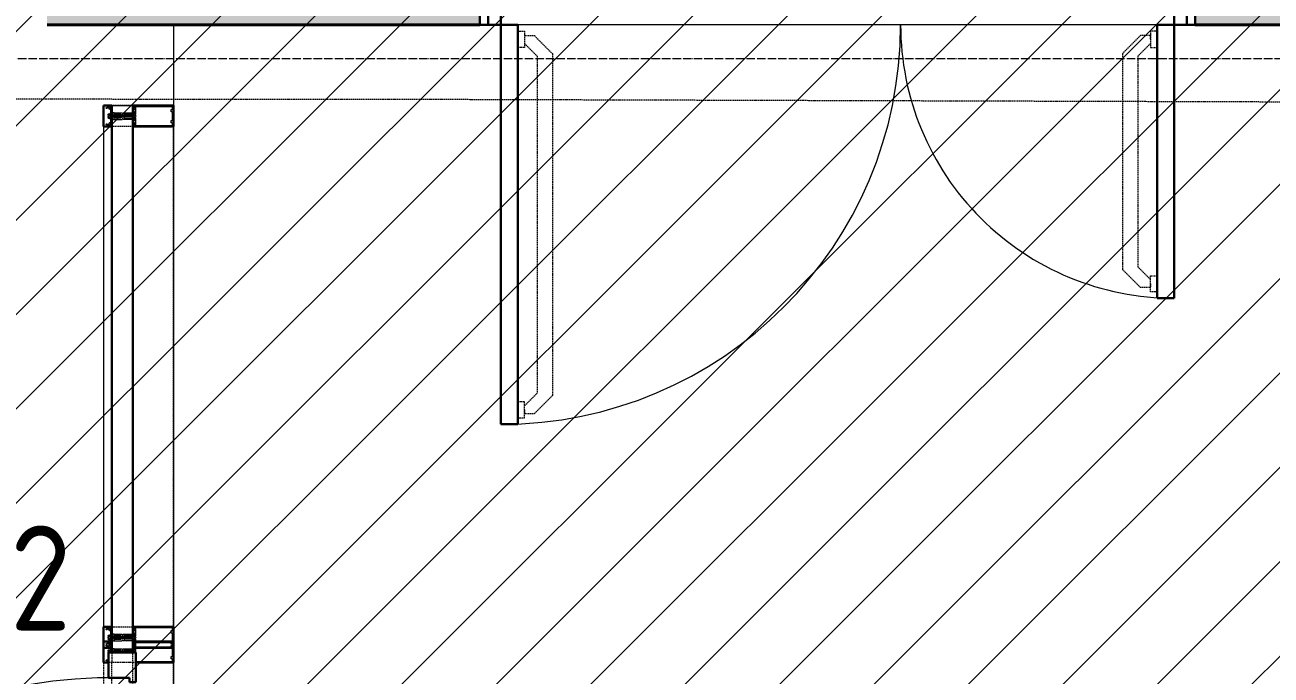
# Model space of a CAD drawing. Header units: millimetres. Extents: x -11886 to 379896, y -8130 to 47743.
# Drawn here: x 21711 to 24673, y 640 to 2186 of the extents above; entities that cross this region are included whole.
import ezdxf

# ---------------------------------------------------------------- set-up
doc = ezdxf.new("R2010")
doc.units = ezdxf.units.MM
for name, pattern in [('ADSK_Линия сетки', [25, 20, -2.5, 0, -2.5]), ('ADSK_Сверху', [4.5, 3, -1.5]), ('ADSK_Снесено', [4.5, 3, -1.5])]:
    doc.linetypes.add(name, pattern=pattern)
for name, color, linetype, lineweight, true_color in [('Витраж', 5, 'Continuous', 18, 0x0000ff), ('Двери', 5, 'Continuous', 18, 0x0000ff), ('Панели витража', 5, 'Continuous', 18, 0x0000ff), ('Стены наружные', 1, 'ADSK_Снесено', 18, 0xff0000)]:
    doc.layers.add(name, color=color, linetype=linetype, lineweight=lineweight, true_color=true_color)
for name, color, linetype, lineweight in [('Марки', 7, 'Continuous', 20), ('Оси', 7, 'Continuous', 9), ('Перекрытие', 7, 'Continuous', 18), ('Узлы', 7, 'Continuous', 18)]:
    doc.layers.add(name, color=color, linetype=linetype, lineweight=lineweight)
doc.styles.add('GOST Common_2', font='GOST_Common.ttf', dxfattribs={"width": 0.9, "height": 250})

# ---------------------------------------------------------------- blocks, each defined once
blk = doc.blocks.new('Системная панель - ADSK_Глухая_50 мм штриховка-1778540-01 План 1-го этажа маркировочный')
at = {"layer": 'Панели витража', "color": 161, "linetype": 'ADSK_Сверху', "true_color": 0xaaaaff}
for p, q in [((-595, 25), (-618.8125, 25)), ((-618.8125, -25), (-618.8125, 25)), ((618.8125, 25), (595, 25)), ((618.8125, 25), (618.8125, -25)), ((-618.8125, -25), (-595, -25)), ((595, -25), (618.8125, -25))]:
    blk.add_line(p, q, dxfattribs=at)
blk = doc.blocks.new('Прямоугольный импост - 50х167мм-1778379-01 План 1-го этажа маркировочный')
at = {"layer": 'Витраж', "color": 161, "linetype": 'ADSK_Сверху', "true_color": 0xaaaaff}
for p, q in [((21917.4, 1994.5), (21897.4, 1994.5)), ((21897.4, 1994.5), (21897.4, 1944.5)), ((21967.4, 1994.5), (21917.4, 1994.5)), ((21917.4, 1968.3), (21917.4, 1994.5)), ((22064.4, 1994.5), (21967.4, 1994.5)), ((21967.4, 1968.3), (21967.4, 1994.5)), ((22064.4, 1944.5), (22064.4, 1994.5)), ((21897.4, 754.5), (21897.4, 704.5)), ((22064.4, 704.5), (22064.4, 754.5)), ((21917.4, 728.3), (21917.4, 730.7)), ((21967.4, 728.3), (21967.4, 730.7)), ((21897.4, 704.5), (21917.4, 704.5)), ((21967.4, 704.5), (22064.4, 704.5))]:
    blk.add_line(p, q, dxfattribs=at)
blk = doc.blocks.new('Прямоугольный импост - 50х167мм-1778338-01 План 1-го этажа маркировочный')
at = {"layer": 'Витраж', "color": 161, "linetype": 'ADSK_Сверху', "true_color": 0xaaaaff}
for p, q in [((-50, 122), (0, 122)), ((0, 122), (0, 25)), ((0, 25), (-23.8125, 25)), ((-23.8125, 25), (-23.8125, -25)), ((-23.8125, -25), (0, -25)), ((0, -25), (0, -45)), ((0, -45), (-50, -45))]:
    blk.add_line(p, q, dxfattribs=at)
blk = doc.blocks.new('Прямоугольный импост - 50х167мм-1777086-01 План 1-го этажа маркировочный')
at = {"layer": 'Витраж', "color": 161, "linetype": 'ADSK_Сверху', "true_color": 0xaaaaff}
for p, q in [((21917.4, 1944.5), (21897.4, 1944.5)), ((21897.4, 1944.5), (21897.4, 754.5)), ((21967.4, 1944.5), (21917.4, 1944.5)), ((21917.4, 754.5), (21917.4, 1944.5)), ((22064.4, 1944.5), (21967.4, 1944.5)), ((21967.4, 754.5), (21967.4, 1944.5)), ((22064.4, 754.5), (22064.4, 1944.5)), ((21897.4, 754.5), (21917.4, 754.5)), ((21917.4, 754.5), (21967.4, 754.5)), ((21967.4, 754.5), (22064.4, 754.5))]:
    blk.add_line(p, q, dxfattribs=at)
blk = doc.blocks.new('Прямоугольный импост - 50х167мм-V10-01 План 1-го этажа маркировочный')
at = {"layer": 'Витраж', "color": 161, "linetype": 'ADSK_Сверху', "true_color": 0xaaaaff}
for p, q in [((-25, 25), (-25, 122)), ((-25, 122), (25, 122)), ((-25, -45), (-25, -25)), ((25, -45), (-25, -45))]:
    blk.add_line(p, q, dxfattribs=at)
blk = doc.blocks.new('Системная панель - ADSK_Cтеклопакет_50мм-1778394-01 План 1-го этажа маркировочный')
at = {"layer": 'Панели витража', "color": 161, "linetype": 'ADSK_Сверху', "true_color": 0xaaaaff}
for p, q in [((16.3125, 25), (-16.3125, 25)), ((-16.3125, -25), (-16.3125, 25)), ((16.3125, 25), (16.3125, -25)), ((-16.3125, -25), (16.3125, -25))]:
    blk.add_line(p, q, dxfattribs=at)
blk = doc.blocks.new('Прямоугольный импост - 50х167мм-V13-01 План 1-го этажа маркировочный')
at = {"layer": 'Витраж', "color": 161, "linetype": 'ADSK_Сверху', "true_color": 0xaaaaff}
for p, q in [((-25, 122), (25, 122)), ((25, 122), (25, 25)), ((25, -25), (25, -45)), ((25, -45), (-25, -45))]:
    blk.add_line(p, q, dxfattribs=at)
blk = doc.blocks.new('Системная панель - ADSK_Cтеклопакет_50мм-1788444-01 План 1-го этажа маркировочный')
at = {"layer": 'Панели витража', "color": 161, "linetype": 'ADSK_Сверху', "true_color": 0xaaaaff}
for p, q in [((596.90625, 25), (573.09375, 25)), ((596.90625, 25), (596.90625, -25)), ((573.09375, -25), (596.90625, -25))]:
    blk.add_line(p, q, dxfattribs=at)
blk = doc.blocks.new('Прямоугольный импост - 50х167мм-1777245-01 План 1-го этажа маркировочный')
at = {"layer": 'Витраж', "color": 161, "linetype": 'ADSK_Сверху', "true_color": 0xaaaaff}
for p, q in [((28277.4, 1944.5), (28180.4, 1944.5)), ((28180.4, 1944.5), (28180.4, 774.5)), ((28327.4, 1944.5), (28277.4, 1944.5)), ((28277.4, 1944.5), (28277.4, 774.5)), ((28347.4, 1944.5), (28327.4, 1944.5)), ((28327.4, 1944.5), (28327.4, 774.5)), ((28347.4, 774.5), (28347.4, 1944.5)), ((28180.4, 774.5), (28277.4, 774.5)), ((28277.4, 774.5), (28327.4, 774.5)), ((28327.4, 774.5), (28347.4, 774.5))]:
    blk.add_line(p, q, dxfattribs=at)
blk = doc.blocks.new('AC_ДверьВитражная_Однопольная_Алюминиевая - Двн-2-1795641-01 План 1-го этажа маркировочный')
at = {"layer": 'Двери', "lineweight": 30}
for p, q in [((-536.90625, 1106.3125), (-486.90625, 1106.3125)), ((-536.90625, 32.5), (-536.90625, 1106.3125)), ((-486.90625, 1106.3125), (-486.90625, 32.5)), ((-596.90625, 32.5), (-536.90625, 32.5)), ((-596.90625, -32.5), (-596.90625, 32.5)), ((-486.90625, 32.5), (-536.90625, 32.5)), ((-536.90625, 32.5), (-536.90625, -17.5)), ((536.90625, 32.5), (596.90625, 32.5)), ((536.90625, -17.5), (536.90625, 32.5)), ((596.90625, 32.5), (596.90625, -32.5)), ((-536.90625, -17.5), (-526.90625, -17.5)), ((-526.90625, -17.5), (-526.90625, -32.5)), ((526.90625, -17.5), (536.90625, -17.5)), ((526.90625, -32.5), (526.90625, -17.5)), ((-526.90625, -32.5), (-596.90625, -32.5)), ((596.90625, -32.5), (526.90625, -32.5))]:
    blk.add_line(p, q, dxfattribs=at)
at = {"layer": 'Двери'}
blk.add_arc((-536.90625, 32.5), 1073.8125, 360, 90, dxfattribs=at)
blk = doc.blocks.new('Системная панель - ADSK_Cтеклопакет_50мм-1788433-01 План 1-го этажа маркировочный')
at = {"layer": 'Панели витража', "lineweight": 30}
for p, q in [((618.8125, 25), (-618.8125, 25)), ((-618.8125, 25), (-618.8125, -25)), ((618.8125, -25), (618.8125, 25)), ((-618.8125, -25), (618.8125, -25))]:
    blk.add_line(p, q, dxfattribs=at)
blk = doc.blocks.new('Прямоугольный импост - 50х167мм-1777302-01 План 1-го этажа маркировочный')
at = {"layer": 'Витраж'}
for p, q in [((21917.4, 1994.5), (21967.4, 1994.5)), ((21897.4, 1944.5), (21897.4, 754.5)), ((22064.4, 1944.5), (22064.4, 754.5))]:
    blk.add_line(p, q, dxfattribs=at)
blk = doc.blocks.new('Прямоугольный импост - 50х167-1638810-01 План 1-го этажа маркировочный')
at = {"layer": 'Узлы', "color": 5, "true_color": 0x0000ff}
for p, q in [((-25, 122.5), (-25, 25.5)), ((25, 122.5), (-25, 122.5)), ((-22.5, 28), (-22.5, 120)), ((-22.5, 120), (-17.6, 120)), ((-8.6, 120), (8.6, 120)), ((17.6, 120), (22.5, 120)), ((22.5, 120), (22.5, 28)), ((25, 25.5), (25, 122.5)), ((-16.1, 118.4), (-16.1, 116.9)), ((-16.1, 116.9), (-10.2, 116.9)), ((-10.2, 116.9), (-10.2, 118.4)), ((10.2, 118.4), (10.2, 116.9)), ((10.2, 116.9), (16.1, 116.9)), ((16.1, 116.9), (16.1, 118.4)), ((-21, 31.1), (-21, 28)), ((-4.1, 31.8), (-20.2, 31.8)), ((-2.6, 28.8), (-2.6, 30.3)), ((2.6, 30.3), (2.6, 28.8)), ((20.2, 31.8), (4.1, 31.8)), ((21, 28), (21, 31.1)), ((-25, 25.5), (-18.1, 25.5)), ((-21, 28), (-22.5, 28)), ((-17.2, 29.3), (-15.8, 29.3)), ((-15, 25.5), (-11.8, 25.5)), ((-11, 26.3), (-11, 28.5)), ((-10.5, 29.3), (-10.5, 27.4)), ((-10.2, 29.3), (-5.9, 29.3)), ((-9.7, 26.7), (-8, 26.7)), ((-8, 26.7), (-8, 2.5)), ((-8, -19.1), (-8, 0)), ((-7.7, 2.2), (-6.7, 2.2)), ((-6.7, 0.3), (-7.7, 0.3)), ((-6.4, 2), (-6.4, 0.6)), ((-5.4, 5.1), (-5.4, 27.8)), ((-3.5, 5.1), (-5.4, 5.1)), ((-5.1, 28.5), (-5.1, 26.3)), ((-4.3, 25.5), (-0.8, 25.5)), ((2.6, 28.8), (-2.6, 28.8)), ((-2.5, -1.3), (-1.1, 4.3)), ((-0.8, 25.5), (0, 26.3)), ((0, 26.3), (0.8, 25.5)), ((0.8, 25.5), (4.3, 25.5)), ((1.1, 4.3), (2.5, -1.3)), ((5.4, 5.1), (3.5, 5.1)), ((5.1, 26.3), (5.1, 28.5)), ((5.4, 27.8), (5.4, 5.1)), ((5.9, 29.3), (10.2, 29.3)), ((6.4, 0.6), (6.4, 2)), ((6.7, 2.2), (7.7, 2.2)), ((7.7, 0.3), (6.7, 0.3)), ((8, 2.5), (8, 26.7)), ((8, 26.7), (9.7, 26.7)), ((8, -19.1), (8, 0)), ((10.5, 27.4), (10.5, 29.3)), ((11, 28.5), (11, 26.3)), ((11.8, 25.5), (15, 25.5)), ((15.8, 29.3), (17.2, 29.3)), ((18.1, 25.5), (25, 25.5)), ((22.5, 28), (21, 28)), ((-25, -25), (-25, -29.7)), ((-22.4, -24.5), (-24.5, -24.5)), ((-19.3, -28.3), (-21.5, -28.3)), ((-5.7, -24.5), (-18.4, -24.5)), ((-15.5, -29), (-15.5, -27)), ((-15.5, -27), (-8.3, -27)), ((-8.3, -27), (-7.6, -27.7)), ((-6.9, -19.1), (-8, -19.1)), ((-0.4, -27.7), (-7.6, -27.7)), ((-6.9, -19.1), (-6.6, -19.5)), ((-6.6, -19.5), (-6.2, -19.1)), ((-6.2, -19.1), (-4.3, -19.1)), ((-5.3, -24.1), (-5.7, -24.5)), ((-5, -24.5), (-5.3, -24.1)), ((5, -24.5), (-5, -24.5)), ((-2.4, -0.9), (-4.9, -3.8)), ((-4.9, -3.8), (-4.9, -19.1)), ((-4.9, -3.8), (4.9, -3.8)), ((-4.3, -19.1), (-3.9, -19.5)), ((-3.9, -19.5), (-3.6, -19.1)), ((-3.6, -19.1), (-2.5, -19.1)), ((-2.5, -19.1), (-2.5, -1.1)), ((2.4, -0.9), (-2.4, -0.9)), ((-0.4, -27.7), (0, -27.3)), ((0, -27.3), (0.4, -27.7)), ((7.6, -27.7), (0.4, -27.7)), ((4.9, -3.8), (2.4, -0.9)), ((2.5, -1.3), (2.5, -19.1)), ((2.5, -19.1), (3.6, -19.1)), ((3.6, -19.1), (3.9, -19.5)), ((3.9, -19.5), (4.3, -19.1)), ((4.3, -19.1), (6.2, -19.1)), ((4.9, -3.8), (4.9, -19.1)), ((5.3, -24.1), (5, -24.5)), ((5.7, -24.5), (5.3, -24.1)), ((18.4, -24.5), (5.7, -24.5)), ((6.2, -19.1), (6.6, -19.5)), ((6.6, -19.5), (6.9, -19.1)), ((8, -19.1), (6.9, -19.1)), ((7.6, -27.7), (8.3, -27)), ((8.3, -27), (15.5, -27)), ((15.5, -27), (15.5, -29)), ((18, -27), (18, -26.8)), ((21.5, -28.3), (19.3, -28.3)), ((24.5, -24.5), (22.4, -24.5)), ((22.8, -26.8), (22.8, -27)), ((25, -29.7), (25, -25)), ((-25, -32.3), (-25, -44.5)), ((-25, -44.5), (25, -44.5)), ((-24.2, -30.5), (-23.2, -30.5)), ((-23.7, -43.2), (-23.7, -32.8)), ((-23.7, -32.8), (-23, -32.8)), ((-8.4, -43.2), (-23.7, -43.2)), ((-23, -30.7), (-23.5, -30.7)), ((-22.8, -33), (-20.1, -37.6)), ((-19.9, -33.9), (-19.9, -30.5)), ((-19.9, -30.5), (-17, -30.5)), ((-18.4, -36.6), (-19.9, -33.9)), ((0, -43), (-8.4, -43.2)), ((15.9, -43.2), (0, -43)), ((23.7, -43.2), (15.9, -43.2)), ((17, -30.5), (19.9, -30.5)), ((19.9, -33.9), (18.4, -36.6)), ((19.9, -30.5), (19.9, -33.9)), ((20.1, -37.6), (22.8, -33)), ((23.5, -30.7), (23, -30.7)), ((23, -32.8), (23.7, -32.8)), ((23.2, -30.5), (24.2, -30.5)), ((23.7, -32.8), (23.7, -43.2)), ((25, -44.5), (25, -32.3))]:
    blk.add_line(p, q, dxfattribs=at)
at = {"layer": 'Узлы', "color": 5, "lineweight": 9, "true_color": 0x0000ff}
for p, q in [((0, 33.9), (-2.4, 31.5)), ((-2.4, 31.5), (-2.4, -0.9)), ((2.4, 31.5), (0, 33.9)), ((2.4, -0.9), (2.4, 31.5)), ((-8, -24.5), (-8, -19.1)), ((-6.3, -28.7), (-6.3, -27.7)), ((6.4, -28.7), (-6.3, -28.7)), ((-5.2, -32.2), (-5.2, -28.7)), ((-2.6, -32.2), (-2.6, -28.7)), ((-2.5, -19.1), (-2.5, -24.5)), ((2.5, -19.1), (2.5, -24.5)), ((2.6, -32.2), (2.6, -28.7)), ((5.2, -32.2), (5.2, -28.7)), ((6.4, -27.7), (6.4, -28.7)), ((8, -19.1), (8, -24.5)), ((-5.1, -32.3), (5.1, -32.3)), ((3.9, -33.1), (-3.9, -33.1))]:
    blk.add_line(p, q, dxfattribs=at)
at = {"layer": 'Узлы', "color": 5, "true_color": 0x0000ff}
for centre, radius, start, end in [((-17.6, 118.4), 1.52, 0, 90), ((-8.6, 118.4), 1.52, 90, 180), ((8.6, 118.4), 1.52, 0, 90), ((17.6, 118.4), 1.52, 90, 180), ((-20.2, 31.1), 0.762, 90, 180), ((-4.1, 30.3), 1.52, 360, 90), ((4.1, 30.3), 1.52, 90, 180), ((20.2, 31.1), 0.762, 0, 90), ((-17.2, 28), 1.27, 90, 180), ((-16.2, 27.8), 2.29, 180, 225.1897), ((-18.1, 25.9), 0.381, 270, 45.1897), ((-15.8, 28), 1.27, 0, 90), ((-15, 25.9), 0.381, 134.8103, 270), ((-16.9, 27.8), 2.29, 314.8103, 0), ((-11.8, 26.3), 0.762, 270, 0), ((-10.2, 28.5), 0.762, 90, 180), ((-9.7, 27.4), 0.762, 180, 270), ((-7.7, 2.5), 0.254, 180, 270), ((-7.7, 0), 0.254, 90, 180), ((-6.9, 27.8), 1.52, 360, 90), ((-6.7, 2), 0.254, 360, 90), ((-6.7, 0.6), 0.254, 270, 360), ((-5.9, 28.5), 0.762, 0, 90), ((-4.3, 26.3), 0.762, 180, 270), ((0, 4), 3.63, 17.5064, 162.4936), ((0, 4), 1.09, 15, 165), ((4.3, 26.3), 0.762, 270, 0), ((5.9, 28.5), 0.762, 90, 180), ((6.9, 27.8), 1.52, 90, 180), ((6.7, 2), 0.254, 90, 180), ((6.7, 0.6), 0.254, 180, 270), ((7.7, 2.5), 0.254, 270, 0), ((7.7, 0), 0.254, 0, 90), ((9.7, 27.4), 0.762, 270, 0), ((10.2, 28.5), 0.762, 0, 90), ((11.8, 26.3), 0.762, 180, 270), ((15.8, 28), 1.27, 90, 180), ((16.9, 27.8), 2.29, 180, 225.1897), ((15, 25.9), 0.381, 270, 45.1897), ((17.2, 28), 1.27, 0, 90), ((18.1, 25.9), 0.381, 134.8103, 270), ((16.2, 27.8), 2.29, 314.8103, 0), ((-24.5, -25), 0.508, 90, 180), ((-20.5, -26.8), 2.29, 134.8103, 180), ((-21.5, -27), 1.27, 180, 270), ((-22.4, -24.9), 0.381, 314.8103, 90), ((-19.3, -27), 1.27, 270, 0), ((-18.4, -24.9), 0.381, 90, 225.1897), ((-20.3, -26.8), 2.29, 0, 45.1897), ((-17, -29), 1.52, 270, 0), ((17, -29), 1.52, 180, 270), ((20.3, -26.8), 2.29, 134.8103, 180), ((19.3, -27), 1.27, 180, 270), ((18.4, -24.9), 0.381, 314.8103, 90), ((21.5, -27), 1.27, 270, 0), ((22.4, -24.9), 0.381, 90, 225.1897), ((20.5, -26.8), 2.29, 0, 45.1897), ((24.5, -25), 0.508, 0, 90), ((-24.2, -29.7), 0.762, 180, 270), ((-23.5, -32.3), 1.52, 90, 180), ((-23.2, -31.8), 1.27, 288.6629, 90), ((-23, -31.8), 1.02, 270, 90), ((-19.3, -37.1), 1.02, 210, 30), ((19.3, -37.1), 1.02, 150, 330), ((23.2, -31.8), 1.27, 90, 251.3371), ((23, -31.8), 1.02, 90, 270), ((23.5, -32.3), 1.52, 360, 90), ((24.2, -29.7), 0.762, 270, 0)]:
    blk.add_arc(centre, radius, start, end, dxfattribs=at)
at = {"layer": 'Узлы', "color": 5, "lineweight": 9, "true_color": 0x0000ff}
for centre, radius, start, end in [((-3.9, -31.7), 1.38, 200.9416, 339.0732), ((0, -28.9), 4.19, 234.2873, 305.7127), ((3.9, -31.7), 1.38, 200.9416, 339.0732)]:
    blk.add_arc(centre, radius, start, end, dxfattribs=at)
blk = doc.blocks.new('Прямоугольный импост - 50х167мм-1788434-01 План 1-го этажа маркировочный')
at = {"layer": 'Витраж', "lineweight": 30}
for p, q in [((-50, 25), (-50, 122)), ((-50, 122), (0, 122)), ((0, 122), (0, 25)), ((-26.1875, 25), (-50, 25)), ((-26.1875, -25), (-26.1875, 25)), ((0, 25), (-23.8125, 25)), ((-23.8125, 25), (-23.8125, -25)), ((-50, -45), (-50, -25)), ((-50, -25), (-26.1875, -25)), ((-23.8125, -25), (0, -25)), ((0, -25), (0, -45)), ((0, -45), (-50, -45))]:
    blk.add_line(p, q, dxfattribs=at)
blk = doc.blocks.new('Прямоугольный импост - 50х167мм-1788423-01 План 1-го этажа маркировочный')
at = {"layer": 'Витраж', "lineweight": 30}
for p, q in [((-25, 25), (-25, 122)), ((-25, 122), (25, 122)), ((25, 122), (25, 25)), ((-1.1875, 25), (-25, 25)), ((-1.1875, -25), (-1.1875, 25)), ((25, 25), (1.1875, 25)), ((1.1875, 25), (1.1875, -25)), ((-25, -45), (-25, -25)), ((-25, -25), (-1.1875, -25)), ((1.1875, -25), (25, -25)), ((25, -25), (25, -45)), ((25, -45), (-25, -45))]:
    blk.add_line(p, q, dxfattribs=at)
blk = doc.blocks.new('AC_Дверь_Двупольная - Д-17л 1700х2200h-2039703-01 План 1-го этажа маркировочный')
at = {"layer": 'Двери', "linetype": 'ADSK_Сверху', "lineweight": 9}
for p, q in [((760, 1190), (744, 1190)), ((744, 1190), (744, 1151.5)), ((720.3, 1179.5), (677.5, 1136.7)), ((744, 1160.7), (713.9, 1130.6)), ((744, 1179.5), (720.3, 1179.5)), ((744, 1170.8), (744, 1179.5)), ((677.5, 323.4), (677.5, 1136.7)), ((713.9, 329.4), (713.9, 1130.6)), ((744, 1151.5), (760, 1151.5)), ((-760, 890), (-744, 890)), ((-744, 890), (-744, 851.5)), ((-744, 870.8), (-744, 879.5)), ((-744, 879.5), (-720.3, 879.5)), ((-744, 860.7), (-713.9, 830.6)), ((-720.3, 879.5), (-677.5, 836.7)), ((-744, 851.5), (-760, 851.5)), ((-713.9, 329.4), (-713.9, 830.6)), ((-677.5, 323.4), (-677.5, 836.7)), ((-744, 299.3), (-713.9, 329.4)), ((744, 299.3), (713.9, 329.4)), ((-744, 308.5), (-760, 308.5)), ((-744, 270), (-744, 308.5)), ((-720.3, 280.6), (-677.5, 323.4)), ((720.3, 280.6), (677.5, 323.4)), ((744, 270), (744, 308.5)), ((744, 308.5), (760, 308.5)), ((-760, 270), (-744, 270)), ((-744, 289.3), (-744, 280.6)), ((-744, 280.6), (-720.3, 280.6)), ((744, 280.6), (720.3, 280.6)), ((760, 270), (744, 270))]:
    blk.add_line(p, q, dxfattribs=at)
at = {"layer": 'Двери', "lineweight": 30}
for p, q in [((800, 1205), (760, 1205)), ((760, 1205), (760, 255)), ((800, 255), (800, 1205)), ((-800, 905), (-760, 905)), ((-800, 255), (-800, 905)), ((-760, 905), (-760, 255)), ((-850, 255), (-830, 255)), ((-850, 185), (-850, 255)), ((-830, 255), (-800, 255)), ((-830, 185), (-830, 255)), ((-830, 255), (-830, 185)), ((-760, 255), (-800, 255)), ((-800, 255), (-800, 215)), ((760, 255), (800, 255)), ((830, 255), (800, 255)), ((800, 255), (800, 215)), ((830, 185), (830, 255)), ((850, 255), (830, 255)), ((830, 255), (830, 185)), ((850, 185), (850, 255)), ((-800, 215), (-790, 215)), ((-790, 215), (-790, 185)), ((800, 215), (790, 215)), ((790, 215), (790, 185)), ((-830, 185), (-850, 185)), ((-790, 185), (-830, 185)), ((790, 185), (830, 185)), ((830, 185), (850, 185))]:
    blk.add_line(p, q, dxfattribs=at)
at = {"layer": 'Двери'}
for centre, radius, start, end in [((800, 255), 950, 90, 180), ((-800, 255), 650, 360, 90)]:
    blk.add_arc(centre, radius, start, end, dxfattribs=at)
blk = doc.blocks.new('Системная панель - ADSK_Cтеклопакет_50мм-1788435-01 План 1-го этажа маркировочный')
at = {"layer": 'Панели витража', "lineweight": 30}
for p, q in [((16.3125, 25), (-16.3125, 25)), ((-16.3125, 25), (-16.3125, -25)), ((16.3125, -25), (16.3125, 25)), ((-16.3125, -25), (16.3125, -25))]:
    blk.add_line(p, q, dxfattribs=at)
blk = doc.blocks.new('Прямоугольный импост - 50х167-V208-01 План 1-го этажа маркировочный')
at = {"layer": 'Узлы', "color": 5, "true_color": 0x0000ff}
for p, q in [((-25, 122.5), (-25, 33)), ((25, 122.5), (-25, 122.5)), ((-22.5, 33), (-22.5, 120)), ((-22.5, 120), (-17.6, 120)), ((-8.6, 120), (8.6, 120)), ((17.6, 120), (22.5, 120)), ((22.5, 120), (22.5, 28)), ((25, 25.5), (25, 122.5)), ((-16.1, 118.4), (-16.1, 116.9)), ((-16.1, 116.9), (-10.2, 116.9)), ((-10.2, 116.9), (-10.2, 118.4)), ((10.2, 118.4), (10.2, 116.9)), ((10.2, 116.9), (16.1, 116.9)), ((16.1, 116.9), (16.1, 118.4)), ((2.6, 30.3), (2.6, 28.8)), ((20.2, 31.8), (4.1, 31.8)), ((21, 28), (21, 31.1)), ((2.6, 28.8), (-1.2, 28.8)), ((-0.8, 25.5), (0, 26.3)), ((0, 26.3), (0.8, 25.5)), ((0.8, 25.5), (4.3, 25.5)), ((1.1, 4.3), (2.5, -1.3)), ((5.4, 5.1), (3.5, 5.1)), ((5.1, 26.3), (5.1, 28.5)), ((5.4, 27.8), (5.4, 5.1)), ((5.9, 29.3), (10.2, 29.3)), ((6.4, 0.6), (6.4, 2)), ((6.7, 2.2), (7.7, 2.2)), ((7.7, 0.3), (6.7, 0.3)), ((8, 2.5), (8, 26.7)), ((8, 26.7), (9.7, 26.7)), ((8, -19.1), (8, 0)), ((10.5, 27.4), (10.5, 29.3)), ((11, 28.5), (11, 26.3)), ((11.8, 25.5), (15, 25.5)), ((15.8, 29.3), (17.2, 29.3)), ((18.1, 25.5), (25, 25.5)), ((22.5, 28), (21, 28)), ((2.4, -0.9), (-1.2, -0.9)), ((-1.2, -3.8), (4.9, -3.8)), ((5, -24.5), (-1.2, -24.5)), ((-0.4, -27.7), (0, -27.3)), ((0, -27.3), (0.4, -27.7)), ((7.6, -27.7), (0.4, -27.7)), ((4.9, -3.8), (2.4, -0.9)), ((2.5, -1.3), (2.5, -19.1)), ((2.5, -19.1), (3.6, -19.1)), ((3.6, -19.1), (3.9, -19.5)), ((3.9, -19.5), (4.3, -19.1)), ((4.3, -19.1), (6.2, -19.1)), ((4.9, -3.8), (4.9, -19.1)), ((5.3, -24.1), (5, -24.5)), ((5.7, -24.5), (5.3, -24.1)), ((18.4, -24.5), (5.7, -24.5)), ((6.2, -19.1), (6.6, -19.5)), ((6.6, -19.5), (6.9, -19.1)), ((8, -19.1), (6.9, -19.1)), ((7.6, -27.7), (8.3, -27)), ((8.3, -27), (15.5, -27)), ((15.5, -27), (15.5, -29)), ((18, -27), (18, -26.8)), ((21.5, -28.3), (19.3, -28.3)), ((24.5, -24.5), (22.4, -24.5)), ((22.8, -26.8), (22.8, -27)), ((25, -29.7), (25, -25)), ((-25, -32.3), (-25, -44.5)), ((-25, -44.5), (25, -44.5)), ((-23.7, -43.2), (-23.7, -32.8)), ((-23.7, -32.8), (-23, -32.8)), ((-8.4, -43.2), (-23.7, -43.2)), ((-22.8, -33), (-20.1, -37.6)), ((-19.9, -33.9), (-19.9, -32)), ((-18.4, -36.6), (-19.9, -33.9)), ((0, -43), (-8.4, -43.2)), ((15.9, -43.2), (0, -43)), ((23.7, -43.2), (15.9, -43.2)), ((17, -30.5), (19.9, -30.5)), ((19.9, -33.9), (18.4, -36.6)), ((19.9, -30.5), (19.9, -33.9)), ((20.1, -37.6), (22.8, -33)), ((23.5, -30.7), (23, -30.7)), ((23, -32.8), (23.7, -32.8)), ((23.2, -30.5), (24.2, -30.5)), ((23.7, -32.8), (23.7, -43.2)), ((25, -44.5), (25, -32.3))]:
    blk.add_line(p, q, dxfattribs=at)
at = {"layer": 'Узлы', "color": 5, "lineweight": 9, "true_color": 0x0000ff}
for p, q in [((0, 33.9), (-1.2, 32.7)), ((2.4, 31.5), (0, 33.9)), ((2.4, -0.9), (2.4, 31.5)), ((6.4, -28.7), (-1.2, -28.7)), ((2.5, -19.1), (2.5, -24.5)), ((2.6, -32.2), (2.6, -28.7)), ((5.2, -32.2), (5.2, -28.7)), ((6.4, -27.7), (6.4, -28.7)), ((8, -19.1), (8, -24.5)), ((-5.1, -32.3), (5.1, -32.3)), ((3.9, -33.1), (-3.9, -33.1))]:
    blk.add_line(p, q, dxfattribs=at)
at = {"layer": 'Узлы', "color": 5, "true_color": 0x0000ff}
for centre, radius, start, end in [((-17.6, 118.4), 1.52, 0, 90), ((-8.6, 118.4), 1.52, 90, 180), ((8.6, 118.4), 1.52, 0, 90), ((17.6, 118.4), 1.52, 90, 180), ((4.1, 30.3), 1.52, 90, 180), ((20.2, 31.1), 0.762, 0, 90), ((0, 4), 3.63, 17.5064, 114.8479), ((0, 4), 1.09, 15, 165), ((4.3, 26.3), 0.762, 270, 0), ((5.9, 28.5), 0.762, 90, 180), ((6.9, 27.8), 1.52, 90, 180), ((6.7, 2), 0.254, 90, 180), ((6.7, 0.6), 0.254, 180, 270), ((7.7, 2.5), 0.254, 270, 0), ((7.7, 0), 0.254, 0, 90), ((9.7, 27.4), 0.762, 270, 0), ((10.2, 28.5), 0.762, 0, 90), ((11.8, 26.3), 0.762, 180, 270), ((15.8, 28), 1.27, 90, 180), ((16.9, 27.8), 2.29, 180, 225.1897), ((15, 25.9), 0.381, 270, 45.1897), ((17.2, 28), 1.27, 0, 90), ((18.1, 25.9), 0.381, 134.8103, 270), ((16.2, 27.8), 2.29, 314.8103, 0), ((17, -29), 1.52, 180, 270), ((20.3, -26.8), 2.29, 134.8103, 180), ((19.3, -27), 1.27, 180, 270), ((18.4, -24.9), 0.381, 314.8103, 90), ((21.5, -27), 1.27, 270, 0), ((22.4, -24.9), 0.381, 90, 225.1897), ((20.5, -26.8), 2.29, 0, 45.1897), ((24.5, -25), 0.508, 0, 90), ((-19.3, -37.1), 1.02, 210, 30), ((19.3, -37.1), 1.02, 150, 330), ((23.2, -31.8), 1.27, 90, 251.3371), ((23, -31.8), 1.02, 90, 270), ((23.5, -32.3), 1.52, 360, 90), ((24.2, -29.7), 0.762, 270, 0)]:
    blk.add_arc(centre, radius, start, end, dxfattribs=at)
at = {"layer": 'Узлы', "color": 5, "lineweight": 9, "true_color": 0x0000ff}
for centre, radius, start, end in [((-3.9, -31.7), 1.38, 200.9416, 339.0732), ((0, -28.9), 4.19, 234.2873, 305.7127), ((3.9, -31.7), 1.38, 200.9416, 339.0732)]:
    blk.add_arc(centre, radius, start, end, dxfattribs=at)
blk = doc.blocks.new('Прямоугольный импост - 50х167мм-1788424-01 План 1-го этажа маркировочный')
at = {"layer": 'Витраж', "lineweight": 30}
for p, q in [((-25, 32.5), (-25, 122)), ((-25, 122), (25, 122)), ((25, 122), (25, 25)), ((25, 25), (1.1875, 25)), ((1.1875, 25), (1.1875, -25)), ((1.1875, -25), (25, -25)), ((25, -25), (25, -45)), ((-25, -45), (-25, -32.5)), ((25, -45), (-25, -45))]:
    blk.add_line(p, q, dxfattribs=at)

msp = doc.modelspace()

# ---------------------------------------------------------------- hatches: boundary and pattern name
at = {"lineweight": 13, "true_color": 0x636466, "transparency": 33554559}
h = msp.add_hatch(dxfattribs=at)
h.set_pattern_fill('ANSI31', color=251, scale=50)
h.set_pattern_definition([(45, (0, 84876.59), (-112.2532, 112.2532), [])])
h.paths.add_polyline_path([(49933.4, 8532.3), (56213.95, 8532.3), (56032.62, 43759.21), (46033.21, 43759.21), (46033.21, 20934.06), (46719.85, 20904.57), (46719.85, 10918.4), (782.6, 10918.4), (771.13, 8529.25), (290.5, 8529.25), (290.5, 306.79), (8273, 272.02), (8273, 2186.48), (18972.64, 2186.48), (18972.64, -2732.57), (31336.4, -2732.57), (31336.4, 2185.74), (42036.93, 2106.79), (42036.93, 150.23), (49933.4, 150.23)])
at = {"layer": 'Стены наружные', "linetype": 'Continuous', "true_color": 0xc0c0c0}
h = msp.add_hatch(color=9, dxfattribs=at)
h.paths.add_polyline_path([(41519.93, 2186.48), (42036.93, 2186.48), (42036.93, 2696.48), (41519.93, 2696.48), (41519.93, 2322.96)])
h.paths.add_polyline_path([(38947.97, 2186.48), (39699.93, 2186.48), (39699.93, 2696.48), (38672.85, 2696.48), (38672.85, 2186.48)])
h.paths.add_polyline_path([(36852.85, 2186.48), (36852.85, 2696.48), (35863.53, 2696.48), (35863.53, 2186.48), (36718.5, 2186.48)])
h.paths.add_polyline_path([(34043.53, 2186.48), (34043.53, 2696.48), (33055.97, 2696.48), (33055.97, 2186.48), (33296.27, 2186.48)])
h.paths.add_polyline_path([(30252.67, 2186.48), (31235.97, 2186.48), (31235.97, 2696.48), (30252.67, 2696.48), (30252.67, 2400.22)])
h.paths.add_polyline_path([(28432.67, 2186.48), (28432.67, 2696.48), (27452.43, 2696.48), (27452.43, 2186.48), (28180.43, 2186.48)])
h.paths.add_polyline_path([(22226.96, 2186.48), (22792.43, 2186.48), (22792.43, 2696.48), (21763.73, 2696.48), (21763.73, 2186.48), (22064.43, 2186.48)])
h.paths.add_polyline_path([(25752.43, 2186.48), (25752.43, 2696.48), (24492.43, 2696.48), (24492.43, 2186.48)])
h.paths.add_polyline_path([(16107.48, 2186.48), (17097.66, 2186.48), (17097.66, 2696.48), (16107.48, 2696.48), (16107.48, 2602.68)])
h.paths.add_polyline_path([(19943.73, 2186.48), (19943.73, 2696.48), (18917.66, 2696.48), (18917.66, 2186.48), (18972.64, 2186.48)])
h.paths.add_polyline_path([(13865.31, 2186.48), (14287.48, 2186.48), (14287.48, 2696.48), (13310.86, 2696.48), (13310.86, 2186.48)])
h.paths.add_polyline_path([(11490.86, 2186.48), (11490.86, 2696.48), (10515.87, 2696.48), (10515.87, 2186.48)])
h.paths.add_polyline_path([(8273, 2186.48), (8695.87, 2186.48), (8695.87, 2696.48), (8273, 2696.48), (8273, 2599.37)])

# ---------------------------------------------------------------- linework, layer by layer
at = {"layer": 'Витраж', "color": 161, "linetype": 'ADSK_Сверху', "true_color": 0xaaaaff}
for p, q in [((21917.43, 719.48), (21897.43, 719.48)), ((21897.43, 719.48), (21897.43, 669.48)), ((22064.43, 719.48), (21967.43, 719.48)), ((22064.43, 669.48), (22064.43, 719.48)), ((21917.43, 693.29), (21917.43, 695.67)), ((21967.43, 693.29), (21967.43, 695.67))]:
    msp.add_line(p, q, dxfattribs=at)
at = {"layer": 'Оси', "linetype": 'ADSK_Линия сетки'}
msp.add_line((-11086.22, 2106.79), (57141.72, 2106.79), dxfattribs=at)
at = {"layer": 'Перекрытие', "color": 5, "true_color": 0x0000ff}
for p, q in [((22064.43, 2186.48), (22064.43, 1994.48)), ((22064.43, 669.48), (22064.43, -483.52))]:
    msp.add_line(p, q, dxfattribs=at)
at = {"layer": 'Перекрытие', "color": 9, "linetype": 'ADSK_Сверху', "true_color": 0xaad4d4}
for p, q in [((19826.86, 2012.18), (22769.17, 2009.43)), ((22769.17, 2009.43), (25331.92, 2001.85))]:
    msp.add_line(p, q, dxfattribs=at)
at = {"layer": 'Стены наружные', "color": 18, "linetype": 'Continuous', "lineweight": 40, "true_color": 0x000000}
for p, q in [((21763.73, 2186.48), (22792.43, 2186.48)), ((24492.43, 2186.48), (25752.43, 2186.48))]:
    msp.add_line(p, q, dxfattribs=at)
at = {"layer": 'Стены наружные', "color": 18, "linetype": 'Continuous', "true_color": 0x000000}
msp.add_line((24402.43, 2186.48), (22882.43, 2186.48), dxfattribs=at)

# ---------------------------------------------------------------- block references
at = {"layer": 'Витраж', "color": 161, "linetype": 'ADSK_Сверху', "true_color": 0xaaaaff}
for name in ['Прямоугольный импост - 50х167мм-1778379-01 План 1-го этажа маркировочный', 'Прямоугольный импост - 50х167мм-1777086-01 План 1-го этажа маркировочный']:
    msp.add_blockref(name, (0, 0), dxfattribs=at)
at = {"layer": 'Витраж', "color": 161, "linetype": 'ADSK_Сверху', "true_color": 0xaaaaff, "extrusion": (0, 0, -1), "rotation": 90.00000000000011}
for name, p in [('Прямоугольный импост - 50х167мм-1778338-01 План 1-го этажа маркировочный', (-21942.43, 1994.48)), ('Прямоугольный импост - 50х167мм-V10-01 План 1-го этажа маркировочный', (-21942.43, 729.48)), ('Прямоугольный импост - 50х167мм-V13-01 План 1-го этажа маркировочный', (-21942.43, 694.48))]:
    msp.add_blockref(name, p, dxfattribs=at)
at = {"layer": 'Витраж'}
msp.add_blockref('Прямоугольный импост - 50х167мм-1777302-01 План 1-го этажа маркировочный', (0, 0), dxfattribs=at)
at = {"layer": 'Витраж', "lineweight": 9, "extrusion": (0, 0, -1), "rotation": 90.00000000000011}
for name, p in [('Прямоугольный импост - 50х167-1638810-01 План 1-го этажа маркировочный', (-21941.93, 1969.48)), ('Прямоугольный импост - 50х167-1638810-01 План 1-го этажа маркировочный', (-21941.93, 729.48)), ('Прямоугольный импост - 50х167-V208-01 План 1-го этажа маркировочный', (-21941.93, 694.48))]:
    msp.add_blockref(name, p, dxfattribs=at)
at = {"layer": 'Витраж', "extrusion": (0, 0, -1), "rotation": 90.00000000000011}
for name, p in [('Прямоугольный импост - 50х167мм-1788434-01 План 1-го этажа маркировочный', (-21942.43, 1994.48)), ('Прямоугольный импост - 50х167мм-1788423-01 План 1-го этажа маркировочный', (-21942.43, 729.48)), ('Прямоугольный импост - 50х167мм-1788424-01 План 1-го этажа маркировочный', (-21942.43, 694.48))]:
    msp.add_blockref(name, p, dxfattribs=at)
at = {"layer": 'Витраж', "color": 161, "linetype": 'ADSK_Сверху', "true_color": 0xaaaaff, "rotation": 180}
msp.add_blockref('Прямоугольный импост - 50х167мм-1777245-01 План 1-го этажа маркировочный', (50244.87, 1443.96), dxfattribs=at)
at = {"layer": 'Двери', "linetype": 'ADSK_Сверху', "lineweight": 9, "rotation": 180}
msp.add_blockref('AC_Дверь_Двупольная - Д-17л 1700х2200h-2039703-01 План 1-го этажа маркировочный', (23642.43, 2441.48), dxfattribs=at)
at = {"layer": 'Двери', "rotation": 89.9999999999999}
msp.add_blockref('AC_ДверьВитражная_Однопольная_Алюминиевая - Двн-2-1795641-01 План 1-го этажа маркировочный', (21942.43, 96.38), dxfattribs=at)
at = {"layer": 'Панели витража', "color": 161, "linetype": 'ADSK_Сверху', "true_color": 0xaaaaff, "rotation": 89.9999999999999}
for name, p in [('Системная панель - ADSK_Глухая_50 мм штриховка-1778540-01 План 1-го этажа маркировочный', (21942.43, 1349.48)), ('Системная панель - ADSK_Cтеклопакет_50мм-1778394-01 План 1-го этажа маркировочный', (21942.43, 711.98)), ('Системная панель - ADSK_Cтеклопакет_50мм-1788444-01 План 1-го этажа маркировочный', (21942.43, 96.38))]:
    msp.add_blockref(name, p, dxfattribs=at)
at = {"layer": 'Панели витража', "rotation": 89.9999999999999}
for name, p in [('Системная панель - ADSK_Cтеклопакет_50мм-1788433-01 План 1-го этажа маркировочный', (21942.43, 1349.48)), ('Системная панель - ADSK_Cтеклопакет_50мм-1788435-01 План 1-го этажа маркировочный', (21942.43, 711.98))]:
    msp.add_blockref(name, p, dxfattribs=at)

# ---------------------------------------------------------------- texts
at = {"layer": 'Марки', "lineweight": 9, "insert": (21528.76, 995.65), "char_height": 250, "width": 389.6201, "attachment_point": 1, "style": 'GOST Common_2'}
msp.add_mtext('-2', dxfattribs=at)

doc.saveas('drawing.dxf')
